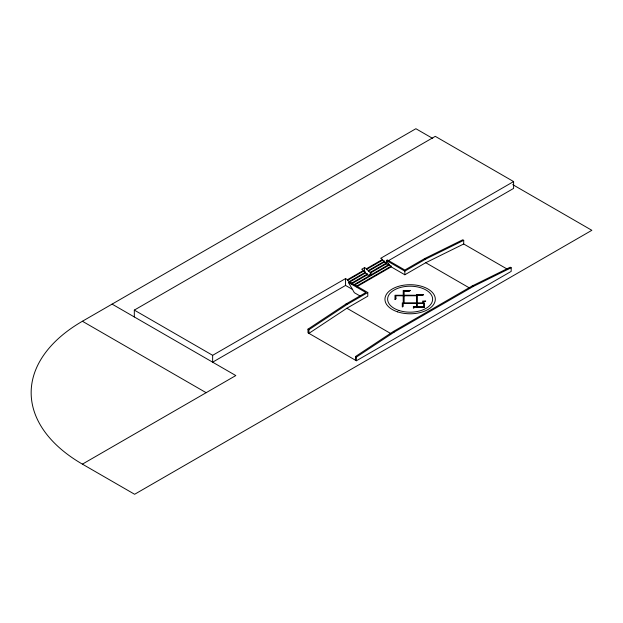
<?xml version="1.0" encoding="UTF-8"?>
<svg xmlns="http://www.w3.org/2000/svg" width="623" height="623" viewBox="0 0 623 623"><rect width="100%" height="100%" fill="white"/><g stroke="black" fill="none" stroke-linecap="round" stroke-linejoin="round"><path stroke-width="0.93" d="M355.453 360.211L355.453 356.558L393.425 331.436L472.257 285.918L510.237 267.197L511.179 267.742L511.179 271.394L356.395 360.764L307.98 332.807L307.98 329.154L345.952 304.032L365.896 292.514L348.405 282.421L349.355 281.876L367.788 292.514L367.788 296.174L346.902 308.229L308.93 333.352L308.93 329.699L346.902 304.577L367.788 292.514M356.395 360.764L356.395 357.104L394.375 331.981L473.207 286.471L511.179 267.742M512.713 184.618L591.85 230.308L134.623 494.28L82.407 464.135A174.993 101.035 0 0 1 82.407 321.258L415.891 128.72L432.728 138.438M134.319 316.951L134.319 310.106L435.275 136.344L513.601 181.566L513.601 188.419L384.889 262.727M134.319 310.106L212.645 355.32L345.555 278.582L347.455 279.68L363.598 270.366L363.598 271.091L347.455 280.412L347.455 279.68M366.48 268.7L366.48 269.432L382.584 260.134L382.584 259.402L366.48 268.7L364.58 267.602L361.698 269.268L363.598 270.366M513.601 181.566L380.684 258.304L382.584 259.402M349.355 281.51L365.499 272.189L365.499 272.921L349.355 282.242L349.355 281.51L347.455 280.412M368.372 270.53L384.484 261.224L384.484 261.956L368.372 271.262L368.372 270.53L366.48 269.432M354.728 284.984L389.266 265.048L386.416 260.476L387.366 259.931L404.849 270.024L424.785 258.514L462.764 239.785L463.714 240.338L463.714 243.99L507.737 269.409M352.68 289.547L345.555 285.435L212.645 362.173L212.645 355.32M349.355 282.242L351.255 283.333L367.391 274.019L367.391 274.751L352.065 283.597M370.272 272.352L386.385 263.054L386.385 263.786L370.272 273.084L370.272 272.352L368.372 271.262M388.316 263.77L387.335 264.331L386.385 263.786M353.887 284.742L389.266 264.316M356.629 286.082L391.158 266.146L391.158 266.87L356.629 286.814M386.416 260.476L404.849 271.122L425.735 259.067L463.714 240.338M391.158 266.87L404.849 274.774L425.735 262.719L463.714 243.99M82.407 464.135L235.821 375.56L112.085 304.117M404.14 291.05L409.381 291.05L410.308 290.458L403.221 290.458L403.221 295.263L394.998 295.263L394.998 299.359L395.924 298.767M416.476 294.726L423.57 294.671L416.476 294.671L416.476 295.263L404.14 295.201L404.14 290.996L409.381 290.996L410.308 290.458M394.998 299.359L395.924 298.822L395.924 295.738L403.221 295.8M423.57 294.671L422.643 295.263L417.402 295.201L417.402 302.918M404.14 295.8L416.476 295.738L416.476 302.918M423.57 301.672L425.727 301.08L422.643 301.08L422.643 302.918L417.402 302.856M416.476 302.856L404.14 302.918L404.14 295.738M417.402 306.952L423.57 306.952M414.318 307.014L416.476 307.014M403.221 295.738L403.221 302.918L402.294 302.856L402.294 307.014L403.221 306.415L403.221 303.393L416.476 303.393L416.476 306.477L413.392 306.477L413.392 308.26L414.318 307.661L414.318 306.952L416.476 306.952L416.476 307.544L424.489 307.489L424.489 302.856L423.57 302.918L423.57 301.61M416.476 307.544L424.489 307.544M424.785 258.514L425.735 259.067M472.257 285.918L473.207 286.471M425.735 262.719L469.765 288.138M382.584 260.134L384.484 261.224M384.484 261.956L386.385 263.054M389.266 265.048L391.158 266.146M370.272 273.084L371.222 273.637L368.341 275.296L367.391 274.751M363.598 271.091L365.499 272.189M365.499 272.921L367.391 274.019M360.117 296.034L354.339 292.701L348.405 282.421M345.952 304.032L346.902 304.577M393.425 331.436L394.375 331.981M346.902 308.229L390.933 333.648M307.98 329.154L308.93 329.699M355.453 356.558L356.395 357.104M82.407 321.258L206.143 392.692M404.849 271.122L404.849 274.774M364.58 267.602L364.58 271.885M351.255 283.333L351.255 284.065M345.555 278.582L345.555 285.435M423.57 303.393L417.402 303.448L417.402 307.014L423.57 307.014L423.57 303.393M397.529 311.843A25.193 14.547 0 0 0 435.313 299.25A25.193 14.547 0 0 0 397.529 286.658A25.193 14.547 0 0 0 397.529 311.843M398.876 310.441A22.506 12.99 0 0 0 432.627 299.196A22.506 12.99 0 0 0 398.876 287.943A22.506 12.99 0 0 0 398.876 310.441"/></g></svg>
